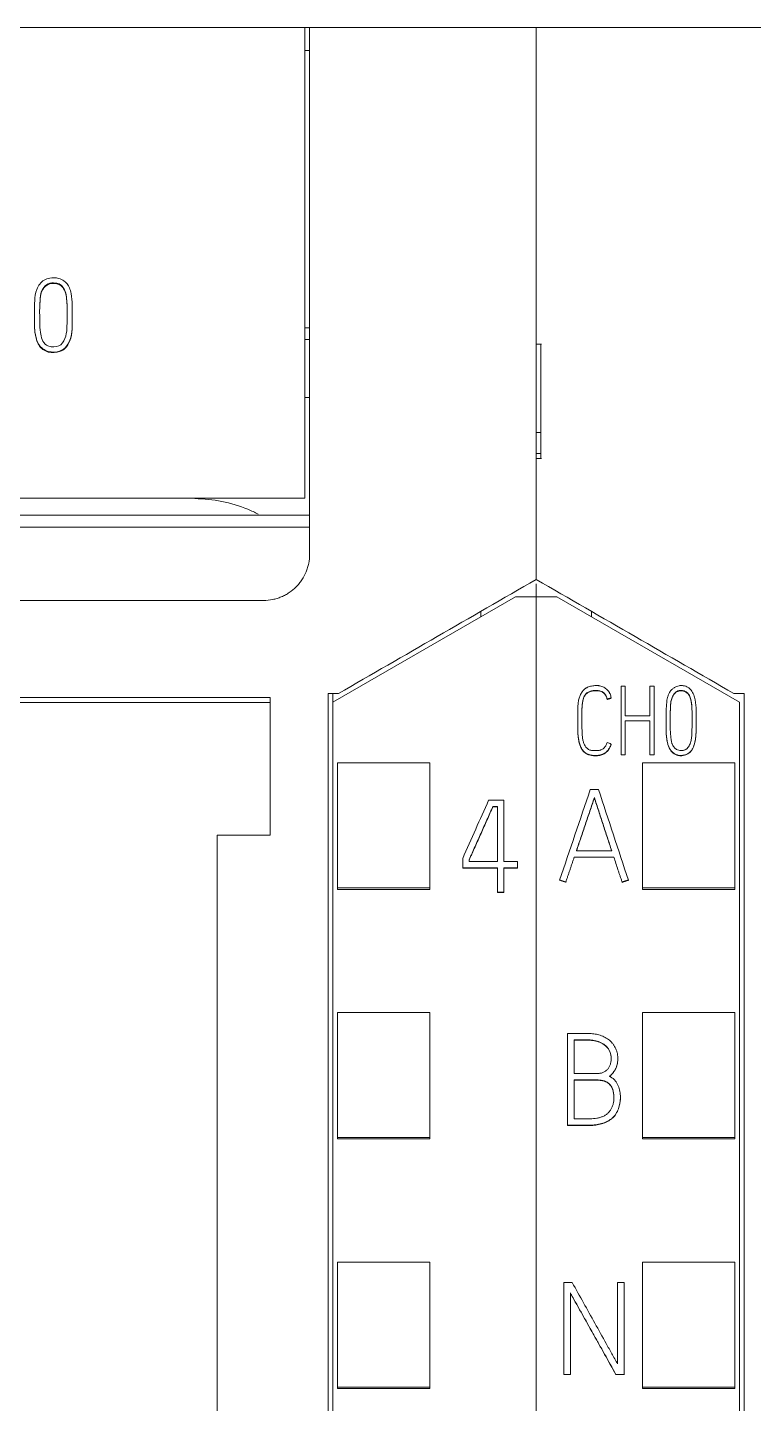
# Model space of a CAD drawing. Header units: millimetres. Extents: x 4134 to 7422, y 1400 to 3585.
# Drawn here: x 5996.85 to 6012.55, y 3343.01 to 3372.78 of the extents above; entities that cross this region are included whole.
import ezdxf

# ---------------------------------------------------------------- set-up
doc = ezdxf.new("R2010")
doc.units = ezdxf.units.MM
doc.layers.add('000-PI-Oprema', color=30, linetype='Continuous', lineweight=5)

# ---------------------------------------------------------------- blocks, each defined once
blk = doc.blocks.new('S7-1500 AI HS - 6ES7531-7NF10-0AB0')
at = {"layer": '000-PI-Oprema', "color": 0, "linetype": 'ByBlock', "lineweight": 0}
for p, q in [((29.8, 147), (5, 147)), ((29.8, 147), (29.9, 147)), ((29.8, 136.817), (29.8, 147)), ((34.8, 147), (29.9, 147)), ((29.9, 146.5), (29.8, 146.5)), ((23.948, 140.84), (23.948, 140.827)), ((24.767, 140.796), (24.767, 140.809)), ((29.8, 140.5), (29.9, 140.5)), ((29.8, 140.25), (29.9, 140.25)), ((34.912, 140.15), (34.8, 140.15)), ((34.912, 140.144), (34.8, 140.144)), ((29.8, 138.995), (29.9, 138.995)), ((34.9, 138.234), (34.8, 138.234)), ((34.9, 138.234), (34.9, 137.784)), ((34.9, 137.784), (34.8, 137.784)), ((34.8, 137.675), (34.912, 137.675)), ((34.8, 137.672), (34.912, 137.672)), ((29.8, 136.817), (5, 136.817)), ((29.9, 136.449), (4.9, 136.449)), ((29.9, 136.185), (4.9, 136.185)), ((34.8, 134.961), (34.8, 134.681)), ((5.9, 134.6), (28.9, 134.6)), ((28.904, 134.6), (28.904, 134.6)), ((30.4, 132.4), (34.35, 134.681)), ((34.8, 134.681), (34.35, 134.681)), ((34.8, 134.681), (34.8, 21.262)), ((33.6, 134.248), (33.6, 134.365)), ((30.3, 132.586), (30.522, 132.586)), ((30.522, 132.586), (30.3, 132.586)), ((30.4, 132.586), (30.4, 132.4)), ((29.05, 132.5), (20.9, 132.5)), ((29.05, 132.394), (20.9, 132.394)), ((29.05, 129.52), (29.05, 132.5)), ((30.4, 23.585), (30.4, 132.4)), ((30.5, 128.383), (30.5, 131.086)), ((30.5, 131.086), (32.5, 131.086)), ((32.5, 128.383), (32.5, 131.086)), ((33.771, 130.279), (34.101, 130.279)), ((33.863, 130.141), (33.863, 130.135)), ((33.96, 130.141), (33.863, 130.141)), ((33.863, 130.135), (33.96, 130.135)), ((33.96, 128.955), (33.96, 130.141)), ((34.101, 130.279), (34.101, 128.955)), ((29.05, 129.52), (27.9, 129.52)), ((33.211, 128.817), (33.211, 129.021)), ((33.349, 128.99), (33.349, 128.955)), ((33.349, 128.955), (33.96, 128.955)), ((34.101, 128.955), (34.395, 128.955)), ((34.395, 128.955), (34.395, 128.817)), ((33.211, 128.817), (33.211, 128.81)), ((33.96, 128.817), (33.211, 128.817)), ((33.211, 128.81), (33.96, 128.81)), ((33.96, 128.29), (33.96, 128.817)), ((34.101, 128.817), (34.101, 128.29)), ((34.395, 128.817), (34.101, 128.817)), ((34.101, 128.81), (34.395, 128.81)), ((34.395, 128.817), (34.395, 128.81)), ((30.5, 128.349), (30.5, 128.383)), ((30.5, 128.383), (32.5, 128.383)), ((30.5, 128.349), (32.5, 128.349)), ((32.5, 128.349), (32.5, 128.383)), ((33.96, 128.29), (33.96, 128.283)), ((34.101, 128.29), (33.96, 128.29)), ((33.96, 128.283), (34.101, 128.283)), ((34.101, 128.29), (34.101, 128.283)), ((30.5, 122.981), (30.5, 125.684)), ((30.5, 125.684), (32.5, 125.684)), ((32.5, 122.981), (32.5, 125.684)), ((30.5, 122.949), (30.5, 122.981)), ((30.5, 122.981), (32.5, 122.981)), ((32.5, 122.949), (32.5, 122.981)), ((30.5, 122.949), (32.5, 122.949)), ((30.5, 117.58), (30.5, 120.283)), ((30.5, 120.283), (32.5, 120.283)), ((32.5, 117.58), (32.5, 120.283)), ((30.5, 117.549), (30.5, 117.58)), ((30.5, 117.58), (32.5, 117.58)), ((30.5, 117.549), (32.5, 117.549)), ((32.5, 117.549), (32.5, 117.58))]:
    blk.add_line(p, q, dxfattribs=at)
at = {"layer": '000-PI-Oprema', "color": 7, "linetype": 'Continuous', "lineweight": 13}
blk.add_ellipse((11.087, 20.05), major_axis=(432.572, 977.483), ratio=0.022444, start_param=1.467725, end_param=1.469021, dxfattribs=at)
at = {"layer": '000-PI-Oprema', "color": 0, "linetype": 'ByBlock', "lineweight": 0}
for points, knots in [([(29.9, 136.185), (29.9, 138.706), (29.9, 142.312), (29.9, 145.915), (29.9, 147)], [0, 0, 0, 0, 0.698854, 1, 1, 1, 1]), ([(34.8, 147), (34.8, 145.915), (34.8, 142.31), (34.8, 138.328), (34.8, 135.43), (34.8, 135.056)], [0, 0, 0, 0, 0.272684, 0.906013, 1, 1, 1, 1]), ([(24.278, 141.578), (24.235, 141.57), (24.111, 141.53), (23.977, 141.338), (23.945, 141.04), (23.949, 140.744), (23.948, 140.488), (23.978, 140.278), (24.038, 140.113), (24.22, 139.979), (24.423, 139.961), (24.626, 140.055), (24.736, 140.249), (24.767, 140.482), (24.767, 140.737), (24.768, 140.991), (24.756, 141.204), (24.704, 141.389), (24.612, 141.515), (24.452, 141.588), (24.342, 141.59), (24.278, 141.578)], [0, 0, 0, 0, 0.03125, 0.09375, 0.15625, 0.25, 0.3125, 0.34375, 0.40625, 0.4375, 0.5, 0.546875, 0.59375, 0.65625, 0.71875, 0.78125, 0.84375, 0.875, 0.921875, 0.953125, 1, 1, 1, 1]), ([(24.504, 141.437), (24.474, 141.456), (24.386, 141.478), (24.24, 141.471), (24.097, 141.336), (24.072, 141.138), (24.059, 140.931), (24.062, 140.754), (24.062, 140.579), (24.071, 140.42), (24.104, 140.247), (24.188, 140.123), (24.348, 140.077), (24.54, 140.105), (24.641, 140.325), (24.656, 140.562), (24.656, 140.811), (24.655, 141.038), (24.639, 141.214), (24.596, 141.35), (24.534, 141.419), (24.504, 141.437)], [0, 0, 0, 0, 0.03125, 0.078125, 0.125, 0.1875, 0.25, 0.3125, 0.34375, 0.40625, 0.453125, 0.5, 0.53125, 0.59375, 0.65625, 0.71875, 0.8125, 0.875, 0.921875, 0.96875, 1, 1, 1, 1]), ([(24.504, 141.424), (24.474, 141.443), (24.386, 141.466), (24.24, 141.458), (24.097, 141.324), (24.072, 141.125), (24.062, 140.961), (24.061, 140.864), (24.061, 140.838)], [0, 0, 0, 0, 0.114194, 0.285486, 0.456777, 0.685166, 0.913555, 1, 1, 1, 1]), ([(24.656, 140.75), (24.656, 140.778), (24.656, 140.876), (24.655, 141.026), (24.639, 141.201), (24.596, 141.337), (24.534, 141.406), (24.504, 141.424)], [0, 0, 0, 0, 0.115044, 0.410029, 0.631268, 0.852507, 1, 1, 1, 1]), ([(23.948, 140.827), (23.948, 140.781), (23.949, 140.65), (23.948, 140.476), (23.978, 140.266), (24.038, 140.101), (24.22, 139.966), (24.423, 139.948), (24.626, 140.043), (24.736, 140.236), (24.767, 140.47), (24.767, 140.663), (24.767, 140.772), (24.767, 140.796)], [0, 0, 0, 0, 0.065476, 0.18556, 0.245602, 0.365686, 0.425728, 0.545812, 0.635875, 0.725938, 0.846022, 0.966106, 1, 1, 1, 1]), ([(34.9, 140.15), (34.9, 140.15), (34.9, 140.138), (34.9, 140.088), (34.9, 139.995), (34.9, 139.854), (34.9, 139.644), (34.9, 139.416), (34.9, 139.192), (34.9, 138.997), (34.9, 138.865), (34.9, 138.771), (34.9, 138.682), (34.9, 138.596), (34.9, 138.51), (34.9, 138.43), (34.9, 138.333), (34.9, 138.242), (34.9, 138.182), (34.9, 138.147), (34.9, 138.126), (34.9, 138.115), (34.9, 138.111), (34.9, 138.122), (34.9, 138.162), (34.9, 138.206), (34.9, 138.231)], [0, 0, 0, 0, 0.054923, 0.109157, 0.158857, 0.213508, 0.264907, 0.320314, 0.369873, 0.418461, 0.471704, 0.5026, 0.551052, 0.617218, 0.660884, 0.691286, 0.712023, 0.730248, 0.751802, 0.781189, 0.80362, 0.828627, 0.856379, 0.904145, 0.9524, 1, 1, 1, 1]), ([(34.9, 137.784), (34.9, 137.761), (34.9, 137.72), (34.9, 137.681), (34.9, 137.672), (34.9, 137.672), (34.9, 137.672)], [0, 0, 0, 0, 0.351048, 0.67786, 0.983317, 1, 1, 1, 1]), ([(28.788, 136.471), (28.715, 136.508), (28.284, 136.707), (27.811, 136.804), (27.417, 136.804), (27.417, 136.804), (27.417, 136.804)], [0, 0, 0, 0, 0.171752, 1, 1, 1, 1, 1, 1]), ([(29.9, 135.6), (29.9, 135.793), (29.9, 135.988), (29.9, 136.183), (29.9, 136.185)], [0, 0, 0, 0, 0.989298, 1, 1, 1, 1]), ([(29.9, 135.6), (29.9, 135.534), (29.893, 135.47), (29.874, 135.375), (29.866, 135.343), (29.848, 135.281), (29.837, 135.25), (29.799, 135.159), (29.769, 135.102), (29.716, 135.02), (29.696, 134.994), (29.655, 134.943), (29.633, 134.918), (29.564, 134.849), (29.514, 134.808), (29.433, 134.753), (29.404, 134.736), (29.347, 134.705), (29.288, 134.677), (29.227, 134.655), (29.18, 134.64), (29.164, 134.636), (29.132, 134.628), (29.116, 134.624), (29.035, 134.607), (28.97, 134.6), (28.904, 134.6)], [0, 0, 0, 0, 0.125, 0.125, 0.1875, 0.1875, 0.25, 0.25, 0.375, 0.375, 0.4375, 0.4375, 0.5, 0.5, 0.625, 0.625, 0.6875, 0.6875, 0.75, 0.8125, 0.8125, 0.84375, 0.84375, 0.875, 0.875, 1, 1, 1, 1]), ([(30.3, 23.299), (30.3, 26.64), (30.3, 34.605), (30.3, 47.245), (30.3, 62.731), (30.3, 77.025), (30.3, 91.235), (30.3, 105.802), (30.3, 119.972), (30.3, 129.542), (30.3, 132.586)], [0, 0, 0, 0, 0.091483, 0.21812, 0.346206, 0.515858, 0.610111, 0.736264, 0.916066, 1, 1, 1, 1]), ([(33.863, 130.141), (33.852, 130.117), (33.842, 130.093), (33.82, 130.045), (33.81, 130.021), (33.778, 129.949), (33.757, 129.901), (33.714, 129.805), (33.693, 129.757), (33.65, 129.661), (33.629, 129.613), (33.586, 129.517), (33.564, 129.469), (33.522, 129.374), (33.5, 129.326), (33.457, 129.23), (33.436, 129.182), (33.404, 129.11), (33.393, 129.086), (33.377, 129.05), (33.371, 129.038), (33.36, 129.014), (33.355, 129.002), (33.349, 128.99)], [0, 0, 0, 0, 0.0625, 0.0625, 0.125, 0.125, 0.25, 0.25, 0.375, 0.375, 0.5, 0.5, 0.625, 0.625, 0.75, 0.75, 0.875, 0.875, 0.9375, 0.9375, 0.96875, 0.96875, 1, 1, 1, 1]), ([(33.349, 128.984), (33.355, 128.996), (33.36, 129.008), (33.371, 129.032), (33.377, 129.044), (33.393, 129.08), (33.404, 129.104), (33.436, 129.176), (33.457, 129.224), (33.5, 129.319), (33.522, 129.367), (33.564, 129.463), (33.586, 129.511), (33.629, 129.607), (33.65, 129.655), (33.693, 129.751), (33.714, 129.799), (33.757, 129.895), (33.778, 129.943), (33.81, 130.015), (33.82, 130.039), (33.842, 130.087), (33.852, 130.111), (33.863, 130.135)], [0, 0, 0, 0, 0.03125, 0.03125, 0.0625, 0.0625, 0.125, 0.125, 0.25, 0.25, 0.375, 0.375, 0.5, 0.5, 0.625, 0.625, 0.75, 0.75, 0.875, 0.875, 0.9375, 0.9375, 1, 1, 1, 1]), ([(27.9, 129.52), (27.9, 127.497), (27.9, 118.948), (27.9, 105.802), (27.9, 91.235), (27.9, 77.025), (27.9, 62.731), (27.9, 47.245), (27.9, 34.486), (27.9, 25.605), (27.9, 21.348), (27.9, 20.55)], [0, 0, 0, 0, 0.055935, 0.236292, 0.362833, 0.457376, 0.627551, 0.756032, 0.883059, 0.978086, 1, 1, 1, 1])]:
    blk.add_open_spline(points, degree=3, knots=knots, dxfattribs=at)
for points in [[(34.8, 135.056), (33.374, 134.232), (31.948, 133.409), (30.522, 132.586)], [(28.9, 134.6), (28.901, 134.6), (28.902, 134.6), (28.904, 134.6)]]:
    blk.add_open_spline(points, degree=3, dxfattribs=at)
blk = doc.blocks.new('SIMATIC S7-1500 TM COUNT - 6ES7550-1AA01-0AB0')
at = {"color": 0, "linetype": 'ByBlock', "lineweight": 0}
for p, q in [((4.9, 0), (0, 0)), ((0, -12.065), (0, -12.319)), ((0, -12.319), (0, -125.738)), ((0.45, -12.319), (0, -12.319)), ((0.45, -12.319), (4.4, -14.6)), ((1.2, -12.752), (1.2, -12.635)), ((1.836, -15.74), (1.836, -14.252)), ((1.836, -14.252), (1.925, -14.252)), ((1.925, -14.252), (1.925, -14.898)), ((2.459, -14.898), (2.459, -14.252)), ((2.459, -14.252), (2.549, -14.252)), ((2.549, -14.252), (2.549, -15.74)), ((1.534, -14.534), (1.534, -14.54)), ((1.62, -14.509), (1.62, -14.515)), ((4.5, -14.414), (4.278, -14.414)), ((4.5, -14.414), (4.278, -14.414)), ((0.9, -14.831), (0.9, -14.837)), ((4.4, -14.6), (4.4, -123.415)), ((1.925, -14.898), (2.459, -14.898)), ((1.925, -15.003), (1.925, -15.74)), ((2.459, -15.003), (1.925, -15.003)), ((2.459, -15.74), (2.459, -15.003)), ((2.808, -14.968), (2.808, -14.975)), ((3.461, -15.077), (3.461, -15.071)), ((1.619, -15.506), (1.619, -15.513)), ((1.925, -15.74), (1.836, -15.74)), ((2.549, -15.74), (2.459, -15.74)), ((2.3, -18.617), (2.3, -15.914)), ((4.3, -15.914), (2.3, -15.914)), ((4.3, -18.617), (4.3, -15.914)), ((1.17, -16.487), (1.348, -16.487)), ((1.259, -16.664), (1.259, -16.67)), ((0.871, -17.815), (1.633, -17.815)), ((1.681, -17.955), (0.823, -17.955)), ((0.823, -17.955), (0.823, -17.961)), ((1.681, -17.955), (1.681, -17.961)), ((0.507, -18.449), (0.507, -18.455)), ((1.994, -18.449), (1.994, -18.455)), ((0.64, -18.493), (0.64, -18.5)), ((1.858, -18.493), (1.858, -18.5)), ((2.3, -18.652), (2.3, -18.617)), ((4.3, -18.617), (2.3, -18.617)), ((4.3, -18.652), (2.3, -18.652)), ((4.3, -18.652), (4.3, -18.617)), ((2.3, -24.019), (2.3, -21.316)), ((4.3, -21.316), (2.3, -21.316)), ((4.3, -24.019), (4.3, -21.316)), ((0.681, -23.755), (0.681, -21.768)), ((0.822, -22.637), (0.822, -21.909)), ((1.765, -22.313), (1.765, -22.307)), ((0.822, -23.617), (0.822, -22.775)), ((1.823, -23.156), (1.823, -23.15)), ((0.681, -23.755), (0.681, -23.761)), ((2.3, -24.051), (2.3, -24.019)), ((4.3, -24.019), (2.3, -24.019)), ((4.3, -24.051), (2.3, -24.051)), ((4.3, -24.051), (4.3, -24.019)), ((2.3, -29.42), (2.3, -26.717)), ((4.3, -26.717), (2.3, -26.717)), ((4.3, -29.42), (4.3, -26.717)), ((0.6, -29.149), (0.6, -27.158)), ((0.6, -27.158), (0.78, -27.158)), ((0.739, -27.382), (0.739, -29.149)), ((1.76, -28.92), (1.76, -27.158)), ((1.76, -27.158), (1.901, -27.158)), ((1.901, -27.158), (1.901, -29.149)), ((0.739, -29.149), (0.6, -29.149)), ((1.901, -29.149), (1.726, -29.149)), ((1.901, -29.149), (1.901, -29.156)), ((4.3, -29.42), (2.3, -29.42)), ((2.3, -29.451), (2.3, -29.42)), ((4.3, -29.451), (2.3, -29.451)), ((4.3, -29.451), (4.3, -29.42))]:
    blk.add_line(p, q, dxfattribs=at)
blk.add_polyline3d([(0.507, -18.449, 0), (0.51, -18.45, 0), (0.513, -18.451, 0), (0.515, -18.452, 0), (0.518, -18.453, 0), (0.521, -18.454, 0), (0.523, -18.455, 0), (0.526, -18.455, 0), (0.529, -18.456, 0), (0.531, -18.457, 0), (0.534, -18.458, 0), (0.536, -18.459, 0), (0.539, -18.46, 0), (0.542, -18.461, 0), (0.544, -18.462, 0), (0.547, -18.463, 0), (0.55, -18.463, 0), (0.552, -18.464, 0), (0.555, -18.465, 0), (0.558, -18.466, 0), (0.56, -18.467, 0), (0.563, -18.468, 0), (0.566, -18.469, 0), (0.568, -18.47, 0), (0.571, -18.47, 0), (0.574, -18.471, 0), (0.576, -18.472, 0), (0.579, -18.473, 0), (0.582, -18.474, 0), (0.584, -18.475, 0), (0.587, -18.476, 0), (0.59, -18.477, 0), (0.592, -18.478, 0), (0.595, -18.478, 0), (0.598, -18.479, 0), (0.6, -18.48, 0), (0.603, -18.481, 0), (0.606, -18.482, 0), (0.608, -18.483, 0), (0.611, -18.484, 0), (0.614, -18.485, 0), (0.616, -18.485, 0), (0.619, -18.486, 0), (0.622, -18.487, 0), (0.624, -18.488, 0), (0.627, -18.489, 0), (0.63, -18.49, 0), (0.632, -18.491, 0), (0.635, -18.492, 0), (0.638, -18.493, 0), (0.64, -18.493, 0)], dxfattribs=at)
for centre, major_axis, ratio, start_param, end_param in [((1.576, -15.489), (-6.413, 2.715), 0.000061, 4.705846, 4.718806), ((-15.156, -120.839), (319.06, 950.013), 0.017804, 1.466713, 1.468791), ((16.993, -119.062), (-308.382, 941.781), 0.017299, 4.81376, 4.815855), ((1.933, -18.477), (13.937, 4.527), 0.000084, 1.566357, 1.57611)]:
    blk.add_ellipse(centre, major_axis=major_axis, ratio=ratio, start_param=start_param, end_param=end_param, dxfattribs=at)
for points, knots in [([(0, 0), (0, -1.085), (0, -4.69), (0, -8.672), (0, -11.57), (0, -11.944)], [0, 0, 0, 0, 0.272684, 0.906013, 1, 1, 1, 1]), ([(1.62, -14.509), (1.616, -14.479), (1.609, -14.45), (1.595, -14.416), (1.591, -14.409), (1.585, -14.395), (1.573, -14.376), (1.56, -14.358), (1.546, -14.341), (1.54, -14.336), (1.53, -14.325), (1.524, -14.32), (1.507, -14.305), (1.495, -14.296), (1.47, -14.28), (1.457, -14.273), (1.429, -14.261), (1.401, -14.251), (1.371, -14.245), (1.349, -14.243), (1.341, -14.242), (1.326, -14.241), (1.304, -14.24), (1.281, -14.241), (1.251, -14.243), (1.237, -14.245), (1.207, -14.249), (1.192, -14.252), (1.163, -14.259), (1.148, -14.264), (1.12, -14.274), (1.107, -14.28), (1.087, -14.291), (1.08, -14.294), (1.068, -14.302), (1.061, -14.307), (1.044, -14.32), (1.033, -14.33), (1.017, -14.347), (1.012, -14.352), (1.003, -14.364), (0.998, -14.37), (0.976, -14.4), (0.962, -14.426), (0.944, -14.467), (0.939, -14.481), (0.93, -14.509), (0.926, -14.524), (0.916, -14.567), (0.911, -14.596), (0.905, -14.655), (0.903, -14.685), (0.901, -14.744), (0.9, -14.774), (0.9, -14.863), (0.901, -14.922), (0.901, -15.041), (0.9, -15.1), (0.9, -15.189), (0.901, -15.219), (0.903, -15.278), (0.908, -15.366), (0.923, -15.454), (0.947, -15.525), (0.952, -15.54), (0.964, -15.567), (0.97, -15.581), (0.985, -15.608), (0.993, -15.621), (1.01, -15.645), (1.02, -15.657), (1.036, -15.673), (1.041, -15.678), (1.053, -15.688), (1.059, -15.693), (1.078, -15.706), (1.091, -15.713), (1.112, -15.722), (1.119, -15.725), (1.133, -15.731), (1.14, -15.733), (1.162, -15.739), (1.177, -15.743), (1.207, -15.748), (1.222, -15.75), (1.252, -15.753), (1.267, -15.754), (1.313, -15.754), (1.343, -15.752), (1.387, -15.742), (1.401, -15.739), (1.43, -15.729), (1.444, -15.723), (1.472, -15.71), (1.485, -15.702), (1.503, -15.688), (1.509, -15.684), (1.52, -15.674), (1.526, -15.669), (1.542, -15.652), (1.552, -15.641), (1.566, -15.623), (1.57, -15.617), (1.578, -15.604), (1.582, -15.597), (1.601, -15.564), (1.611, -15.536), (1.619, -15.506)], [0, 0, 0, 0, 0.03125, 0.03125, 0.039063, 0.039063, 0.046875, 0.0625, 0.0625, 0.070313, 0.070313, 0.078125, 0.078125, 0.09375, 0.09375, 0.109375, 0.109375, 0.125, 0.140625, 0.140625, 0.148437, 0.148437, 0.15625, 0.171875, 0.171875, 0.1875, 0.1875, 0.203125, 0.203125, 0.21875, 0.21875, 0.234375, 0.234375, 0.242187, 0.242187, 0.25, 0.25, 0.265625, 0.265625, 0.273437, 0.273437, 0.28125, 0.28125, 0.3125, 0.3125, 0.328125, 0.328125, 0.34375, 0.34375, 0.375, 0.375, 0.40625, 0.40625, 0.4375, 0.4375, 0.5, 0.5, 0.5625, 0.5625, 0.59375, 0.59375, 0.625, 0.6875, 0.6875, 0.703125, 0.703125, 0.71875, 0.71875, 0.734375, 0.734375, 0.75, 0.75, 0.757813, 0.757813, 0.765625, 0.765625, 0.78125, 0.78125, 0.789063, 0.789063, 0.796875, 0.796875, 0.8125, 0.8125, 0.828125, 0.828125, 0.84375, 0.84375, 0.875, 0.875, 0.890625, 0.890625, 0.90625, 0.90625, 0.921875, 0.921875, 0.929688, 0.929688, 0.9375, 0.9375, 0.953125, 0.953125, 0.960938, 0.960938, 0.96875, 0.96875, 1, 1, 1, 1]), ([(3.352, -14.342), (3.364, -14.357), (3.374, -14.372), (3.393, -14.406), (3.401, -14.423), (3.415, -14.458), (3.421, -14.477), (3.431, -14.513), (3.435, -14.532), (3.453, -14.625), (3.457, -14.7), (3.461, -14.852), (3.461, -14.928), (3.461, -15.08), (3.462, -15.155), (3.458, -15.269), (3.456, -15.307), (3.448, -15.382), (3.442, -15.42), (3.432, -15.467), (3.43, -15.476), (3.425, -15.495), (3.423, -15.504), (3.414, -15.532), (3.408, -15.55), (3.397, -15.577), (3.393, -15.586), (3.384, -15.603), (3.379, -15.611), (3.364, -15.636), (3.353, -15.652), (3.333, -15.673), (3.326, -15.68), (3.311, -15.693), (3.303, -15.698), (3.279, -15.715), (3.262, -15.724), (3.235, -15.735), (3.225, -15.738), (3.207, -15.744), (3.188, -15.748), (3.169, -15.751), (3.149, -15.752), (3.139, -15.753), (3.11, -15.753), (3.091, -15.75), (3.062, -15.744), (3.053, -15.742), (3.034, -15.736), (3.025, -15.732), (2.999, -15.72), (2.982, -15.71), (2.959, -15.692), (2.952, -15.686), (2.938, -15.672), (2.931, -15.665), (2.912, -15.643), (2.901, -15.627), (2.881, -15.594), (2.873, -15.576), (2.862, -15.55), (2.858, -15.541), (2.852, -15.522), (2.849, -15.513), (2.841, -15.485), (2.837, -15.466), (2.819, -15.372), (2.813, -15.296), (2.81, -15.181), (2.809, -15.143), (2.809, -15.066), (2.808, -15.028), (2.808, -14.951), (2.808, -14.912), (2.81, -14.836), (2.811, -14.797), (2.815, -14.721), (2.817, -14.682), (2.823, -14.606), (2.827, -14.568), (2.837, -14.511), (2.841, -14.492), (2.85, -14.465), (2.853, -14.455), (2.86, -14.437), (2.872, -14.41), (2.886, -14.385), (2.904, -14.362), (2.91, -14.354), (2.922, -14.339), (2.929, -14.332), (2.95, -14.312), (2.965, -14.299), (2.99, -14.283), (2.998, -14.278), (3.015, -14.269), (3.024, -14.265), (3.051, -14.254), (3.07, -14.248), (3.099, -14.243), (3.109, -14.242), (3.128, -14.241), (3.148, -14.24), (3.167, -14.242), (3.187, -14.244), (3.196, -14.246), (3.225, -14.253), (3.243, -14.26), (3.27, -14.273), (3.278, -14.278), (3.295, -14.288), (3.311, -14.3), (3.325, -14.313), (3.335, -14.323), (3.34, -14.329), (3.345, -14.334), (3.348, -14.338), (3.35, -14.34), (3.352, -14.342)], [0, 0, 0, 0, 0.015625, 0.015625, 0.03125, 0.03125, 0.046875, 0.046875, 0.0625, 0.0625, 0.125, 0.125, 0.1875, 0.1875, 0.25, 0.25, 0.28125, 0.28125, 0.3125, 0.3125, 0.320312, 0.320312, 0.328125, 0.328125, 0.34375, 0.34375, 0.351562, 0.351562, 0.359375, 0.359375, 0.375, 0.375, 0.382812, 0.382812, 0.390625, 0.390625, 0.40625, 0.40625, 0.414062, 0.414062, 0.421875, 0.429687, 0.429687, 0.4375, 0.4375, 0.453125, 0.453125, 0.460937, 0.460937, 0.46875, 0.46875, 0.484375, 0.484375, 0.492187, 0.492187, 0.5, 0.5, 0.515625, 0.515625, 0.53125, 0.53125, 0.539062, 0.539062, 0.546875, 0.546875, 0.5625, 0.5625, 0.625, 0.625, 0.65625, 0.65625, 0.6875, 0.6875, 0.71875, 0.71875, 0.75, 0.75, 0.78125, 0.78125, 0.8125, 0.8125, 0.828125, 0.828125, 0.835937, 0.835937, 0.84375, 0.859375, 0.859375, 0.867187, 0.867187, 0.875, 0.875, 0.890625, 0.890625, 0.898437, 0.898437, 0.90625, 0.90625, 0.921875, 0.921875, 0.929687, 0.929687, 0.9375, 0.945312, 0.945312, 0.953125, 0.953125, 0.96875, 0.96875, 0.976562, 0.976562, 0.984375, 0.992187, 0.992187, 0.996094, 0.998047, 0.998047, 1, 1, 1, 1]), ([(1.535, -15.471), (1.53, -15.495), (1.521, -15.518), (1.505, -15.544), (1.502, -15.549), (1.495, -15.559), (1.491, -15.564), (1.48, -15.578), (1.471, -15.587), (1.453, -15.603), (1.443, -15.61), (1.422, -15.623), (1.412, -15.629), (1.395, -15.636), (1.389, -15.638), (1.377, -15.641), (1.359, -15.645), (1.341, -15.647), (1.316, -15.649), (1.304, -15.649), (1.279, -15.649), (1.267, -15.649), (1.243, -15.648), (1.23, -15.647), (1.206, -15.646), (1.194, -15.644), (1.17, -15.639), (1.158, -15.635), (1.136, -15.624), (1.126, -15.618), (1.106, -15.603), (1.097, -15.594), (1.081, -15.576), (1.073, -15.567), (1.06, -15.547), (1.053, -15.536), (1.042, -15.515), (1.037, -15.504), (1.023, -15.47), (1.017, -15.447), (1.009, -15.411), (1.007, -15.399), (1.003, -15.375), (1.002, -15.363), (0.997, -15.327), (0.996, -15.303), (0.991, -15.231), (0.991, -15.183), (0.99, -15.086), (0.991, -15.038), (0.991, -14.966), (0.991, -14.942), (0.991, -14.894), (0.99, -14.87), (0.99, -14.821), (0.99, -14.797), (0.991, -14.749), (0.991, -14.725), (0.994, -14.677), (0.996, -14.653), (1, -14.617), (1.002, -14.605), (1.006, -14.582), (1.009, -14.57), (1.017, -14.534), (1.024, -14.511), (1.039, -14.478), (1.044, -14.467), (1.056, -14.446), (1.063, -14.436), (1.075, -14.422), (1.079, -14.417), (1.088, -14.409), (1.092, -14.405), (1.107, -14.394), (1.117, -14.387), (1.139, -14.376), (1.15, -14.371), (1.173, -14.363), (1.184, -14.36), (1.208, -14.355), (1.22, -14.352), (1.244, -14.349), (1.256, -14.348), (1.293, -14.346), (1.317, -14.347), (1.353, -14.351), (1.365, -14.353), (1.389, -14.358), (1.4, -14.361), (1.417, -14.368), (1.423, -14.37), (1.434, -14.376), (1.439, -14.379), (1.449, -14.385), (1.454, -14.389), (1.463, -14.397), (1.468, -14.401), (1.481, -14.414), (1.488, -14.423), (1.502, -14.443), (1.508, -14.454), (1.523, -14.487), (1.53, -14.51), (1.534, -14.534)], [0, 0, 0, 0, 0.03125, 0.03125, 0.039063, 0.039063, 0.046875, 0.046875, 0.0625, 0.0625, 0.078125, 0.078125, 0.09375, 0.09375, 0.101562, 0.101562, 0.109375, 0.125, 0.125, 0.140625, 0.140625, 0.15625, 0.15625, 0.171875, 0.171875, 0.1875, 0.1875, 0.203125, 0.203125, 0.21875, 0.21875, 0.234375, 0.234375, 0.25, 0.25, 0.265625, 0.265625, 0.28125, 0.28125, 0.3125, 0.3125, 0.328125, 0.328125, 0.34375, 0.34375, 0.375, 0.375, 0.4375, 0.4375, 0.5, 0.5, 0.53125, 0.53125, 0.5625, 0.5625, 0.59375, 0.59375, 0.625, 0.625, 0.65625, 0.65625, 0.671875, 0.671875, 0.6875, 0.6875, 0.71875, 0.71875, 0.734375, 0.734375, 0.75, 0.75, 0.757813, 0.757813, 0.765625, 0.765625, 0.78125, 0.78125, 0.796875, 0.796875, 0.8125, 0.8125, 0.828125, 0.828125, 0.84375, 0.84375, 0.875, 0.875, 0.890625, 0.890625, 0.90625, 0.90625, 0.914062, 0.914062, 0.921875, 0.921875, 0.929687, 0.929687, 0.9375, 0.9375, 0.953125, 0.953125, 0.96875, 0.96875, 1, 1, 1, 1]), ([(1.534, -14.54), (1.53, -14.516), (1.523, -14.492), (1.51, -14.465), (1.507, -14.459), (1.501, -14.449), (1.498, -14.444), (1.487, -14.429), (1.48, -14.419), (1.463, -14.402), (1.453, -14.394), (1.433, -14.381), (1.422, -14.375), (1.399, -14.367), (1.387, -14.363), (1.363, -14.358), (1.351, -14.357), (1.326, -14.354), (1.314, -14.354), (1.289, -14.353), (1.277, -14.353), (1.241, -14.355), (1.217, -14.359), (1.181, -14.367), (1.169, -14.37), (1.146, -14.379), (1.135, -14.384), (1.113, -14.395), (1.103, -14.402), (1.084, -14.418), (1.076, -14.427), (1.061, -14.446), (1.054, -14.456), (1.042, -14.477), (1.037, -14.488), (1.023, -14.522), (1.016, -14.545), (1.005, -14.592), (0.997, -14.64), (0.993, -14.688), (0.991, -14.736), (0.991, -14.76), (0.99, -14.808), (0.99, -14.832), (0.991, -14.881), (0.991, -14.905), (0.991, -14.953), (0.991, -14.977), (0.991, -15.036), (0.99, -15.07), (0.99, -15.105)], [0, 0, 0, 0, 0.057377, 0.057377, 0.071722, 0.071722, 0.086066, 0.086066, 0.114755, 0.114755, 0.143443, 0.143443, 0.172132, 0.172132, 0.20082, 0.20082, 0.229509, 0.229509, 0.258198, 0.258198, 0.286886, 0.286886, 0.344264, 0.344264, 0.372952, 0.372952, 0.401641, 0.401641, 0.43033, 0.43033, 0.459018, 0.459018, 0.487707, 0.487707, 0.516396, 0.516396, 0.573773, 0.573773, 0.63115, 0.688527, 0.688527, 0.745905, 0.745905, 0.803282, 0.803282, 0.860659, 0.860659, 0.918037, 0.918037, 1, 1, 1, 1]), ([(3.339, -14.523), (3.356, -14.586), (3.364, -14.649), (3.37, -14.744), (3.37, -14.776), (3.372, -14.84), (3.372, -14.872), (3.373, -14.968), (3.373, -15.032), (3.371, -15.16), (3.369, -15.223), (3.365, -15.319), (3.363, -15.351), (3.357, -15.399), (3.354, -15.414), (3.347, -15.446), (3.343, -15.461), (3.333, -15.492), (3.327, -15.507), (3.312, -15.535), (3.304, -15.55), (3.286, -15.576), (3.276, -15.588), (3.258, -15.605), (3.252, -15.61), (3.239, -15.62), (3.232, -15.624), (3.218, -15.632), (3.21, -15.635), (3.195, -15.641), (3.179, -15.645), (3.163, -15.648), (3.147, -15.649), (3.139, -15.649), (3.114, -15.648), (3.098, -15.646), (3.067, -15.637), (3.052, -15.63), (3.031, -15.618), (3.024, -15.614), (3.011, -15.604), (2.999, -15.594), (2.988, -15.582), (2.977, -15.57), (2.972, -15.563), (2.958, -15.543), (2.951, -15.529), (2.942, -15.507), (2.939, -15.499), (2.934, -15.484), (2.932, -15.476), (2.922, -15.437), (2.918, -15.406), (2.911, -15.343), (2.908, -15.311), (2.903, -15.247), (2.901, -15.216), (2.899, -15.152), (2.899, -15.12), (2.899, -15.056), (2.899, -15.025), (2.899, -14.961), (2.899, -14.929), (2.9, -14.834), (2.901, -14.77), (2.906, -14.675), (2.908, -14.643), (2.916, -14.58), (2.923, -14.549), (2.938, -14.503), (2.944, -14.488), (2.954, -14.467), (2.958, -14.459), (2.966, -14.445), (2.97, -14.439), (2.984, -14.419), (2.994, -14.406), (3.011, -14.39), (3.017, -14.384), (3.03, -14.375), (3.037, -14.37), (3.051, -14.363), (3.059, -14.359), (3.074, -14.354), (3.082, -14.352), (3.098, -14.348), (3.106, -14.347), (3.122, -14.346), (3.13, -14.345), (3.154, -14.346), (3.17, -14.348), (3.194, -14.355), (3.201, -14.358), (3.216, -14.364), (3.231, -14.371), (3.244, -14.379), (3.258, -14.389), (3.264, -14.394), (3.282, -14.41), (3.292, -14.422), (3.311, -14.449), (3.318, -14.463), (3.33, -14.493), (3.335, -14.508), (3.339, -14.523)], [0, 0, 0, 0, 0.0625, 0.0625, 0.09375, 0.09375, 0.125, 0.125, 0.1875, 0.1875, 0.25, 0.25, 0.28125, 0.28125, 0.296875, 0.296875, 0.3125, 0.3125, 0.328125, 0.328125, 0.34375, 0.34375, 0.359375, 0.359375, 0.367188, 0.367188, 0.375, 0.375, 0.382813, 0.382813, 0.390625, 0.398438, 0.398438, 0.40625, 0.40625, 0.421875, 0.421875, 0.4375, 0.4375, 0.445313, 0.445313, 0.453125, 0.460938, 0.460938, 0.46875, 0.46875, 0.484375, 0.484375, 0.492188, 0.492188, 0.5, 0.5, 0.53125, 0.53125, 0.5625, 0.5625, 0.59375, 0.59375, 0.625, 0.625, 0.65625, 0.65625, 0.6875, 0.6875, 0.75, 0.75, 0.78125, 0.78125, 0.8125, 0.8125, 0.828125, 0.828125, 0.835938, 0.835938, 0.84375, 0.84375, 0.859375, 0.859375, 0.867188, 0.867188, 0.875, 0.875, 0.882813, 0.882813, 0.890625, 0.890625, 0.898438, 0.898438, 0.90625, 0.90625, 0.921875, 0.921875, 0.929688, 0.929688, 0.9375, 0.945313, 0.945313, 0.953125, 0.953125, 0.96875, 0.96875, 0.984375, 0.984375, 1, 1, 1, 1]), ([(3.339, -14.53), (3.335, -14.514), (3.33, -14.499), (3.318, -14.469), (3.311, -14.455), (3.292, -14.428), (3.281, -14.416), (3.263, -14.399), (3.257, -14.394), (3.244, -14.385), (3.23, -14.376), (3.215, -14.369), (3.2, -14.363), (3.193, -14.361), (3.169, -14.354), (3.153, -14.352), (3.129, -14.352), (3.12, -14.352), (3.104, -14.353), (3.088, -14.356), (3.073, -14.36), (3.057, -14.366), (3.05, -14.37), (3.029, -14.381), (3.016, -14.391), (2.992, -14.414), (2.982, -14.427), (2.969, -14.447), (2.965, -14.454), (2.957, -14.468), (2.953, -14.475), (2.943, -14.497), (2.937, -14.512), (2.927, -14.542), (2.923, -14.558), (2.916, -14.589), (2.913, -14.605), (2.907, -14.653), (2.905, -14.685), (2.901, -14.781), (2.9, -14.845), (2.899, -14.941), (2.899, -14.973), (2.899, -15.028), (2.899, -15.05), (2.899, -15.073)], [0, 0, 0, 0, 0.042684, 0.042684, 0.085368, 0.085368, 0.128052, 0.128052, 0.149394, 0.149394, 0.170736, 0.192078, 0.192078, 0.21342, 0.21342, 0.256104, 0.256104, 0.277446, 0.277446, 0.298788, 0.32013, 0.32013, 0.341472, 0.341472, 0.384156, 0.384156, 0.42684, 0.42684, 0.448182, 0.448182, 0.469524, 0.469524, 0.512208, 0.512208, 0.554892, 0.554892, 0.597576, 0.597576, 0.682943, 0.682943, 0.853679, 0.853679, 0.939047, 0.939047, 1, 1, 1, 1]), ([(3.373, -14.97), (3.373, -14.949), (3.373, -14.929), (3.372, -14.876), (3.372, -14.845), (3.37, -14.781), (3.37, -14.75), (3.366, -14.686), (3.363, -14.655), (3.354, -14.592), (3.348, -14.561), (3.339, -14.53)], [0, 0, 0, 0, 0.140155, 0.140155, 0.355116, 0.355116, 0.570077, 0.570077, 0.785039, 0.785039, 1, 1, 1, 1]), ([(4.5, -14.414), (4.5, -17.458), (4.5, -27.028), (4.5, -41.198), (4.5, -55.765), (4.5, -69.975), (4.5, -84.269), (4.5, -99.755), (4.5, -112.395), (4.5, -120.36), (4.5, -123.701)], [0, 0, 0, 0, 0.083934, 0.263736, 0.389889, 0.484142, 0.653794, 0.78188, 0.908517, 1, 1, 1, 1]), ([(1.619, -15.513), (1.611, -15.542), (1.601, -15.57), (1.579, -15.609), (1.571, -15.622), (1.553, -15.646), (1.543, -15.658), (1.522, -15.679), (1.51, -15.689), (1.492, -15.703), (1.486, -15.707), (1.473, -15.715), (1.466, -15.718), (1.446, -15.729), (1.432, -15.734), (1.404, -15.744), (1.389, -15.748), (1.344, -15.757), (1.315, -15.76), (1.269, -15.76), (1.254, -15.76), (1.224, -15.757), (1.209, -15.755), (1.179, -15.75), (1.165, -15.746), (1.143, -15.74), (1.136, -15.738), (1.121, -15.732), (1.114, -15.73), (1.093, -15.72), (1.08, -15.713), (1.061, -15.701), (1.055, -15.696), (1.043, -15.686), (1.038, -15.681), (1.022, -15.665), (1.012, -15.654), (0.994, -15.629), (0.986, -15.616), (0.964, -15.576), (0.953, -15.549), (0.939, -15.506), (0.934, -15.492), (0.927, -15.462), (0.923, -15.448), (0.915, -15.403), (0.907, -15.344), (0.903, -15.285), (0.901, -15.226), (0.899, -15.137), (0.901, -15.048), (0.901, -14.938), (0.9, -14.888), (0.9, -14.838)], [0, 0, 0, 0, 0.056513, 0.056513, 0.08477, 0.08477, 0.113026, 0.113026, 0.141283, 0.141283, 0.155411, 0.155411, 0.169539, 0.169539, 0.197796, 0.197796, 0.226053, 0.226053, 0.282566, 0.282566, 0.310822, 0.310822, 0.339079, 0.339079, 0.367335, 0.367335, 0.381464, 0.381464, 0.395592, 0.395592, 0.423849, 0.423849, 0.437977, 0.437977, 0.452105, 0.452105, 0.480362, 0.480362, 0.508618, 0.508618, 0.565131, 0.565131, 0.593388, 0.593388, 0.621645, 0.621645, 0.678158, 0.734671, 0.734671, 0.791184, 0.90421, 0.90421, 1, 1, 1, 1]), ([(2.808, -14.975), (2.808, -14.98), (2.808, -14.986), (2.808, -15.03), (2.809, -15.069), (2.809, -15.145), (2.81, -15.184), (2.812, -15.261), (2.814, -15.299), (2.821, -15.375), (2.826, -15.413), (2.836, -15.47), (2.84, -15.488), (2.848, -15.516), (2.851, -15.525), (2.857, -15.544), (2.86, -15.553), (2.871, -15.58), (2.88, -15.597), (2.899, -15.63), (2.91, -15.646), (2.935, -15.676), (2.948, -15.69), (2.971, -15.708), (2.979, -15.713), (2.995, -15.724), (3.004, -15.729), (3.03, -15.741), (3.048, -15.747), (3.077, -15.754), (3.086, -15.755), (3.105, -15.758), (3.125, -15.759), (3.144, -15.759), (3.164, -15.757), (3.173, -15.756), (3.202, -15.751), (3.221, -15.746), (3.248, -15.736), (3.257, -15.732), (3.274, -15.723), (3.282, -15.718), (3.307, -15.703), (3.322, -15.691), (3.349, -15.663), (3.361, -15.647), (3.381, -15.615), (3.39, -15.597), (3.406, -15.562), (3.412, -15.544), (3.424, -15.507), (3.428, -15.489), (3.437, -15.451), (3.441, -15.432), (3.447, -15.394), (3.449, -15.375), (3.455, -15.318), (3.457, -15.28), (3.461, -15.187), (3.461, -15.132), (3.461, -15.077)], [0, 0, 0, 0, 0.009522, 0.009522, 0.073641, 0.073641, 0.13776, 0.13776, 0.201879, 0.201879, 0.265998, 0.265998, 0.298057, 0.298057, 0.314087, 0.314087, 0.330117, 0.330117, 0.362176, 0.362176, 0.394236, 0.394236, 0.426295, 0.426295, 0.442325, 0.442325, 0.458355, 0.458355, 0.490414, 0.490414, 0.506444, 0.506444, 0.522474, 0.538503, 0.538503, 0.554533, 0.554533, 0.586593, 0.586593, 0.602622, 0.602622, 0.618652, 0.618652, 0.650712, 0.650712, 0.682771, 0.682771, 0.714831, 0.714831, 0.74689, 0.74689, 0.77895, 0.77895, 0.811009, 0.811009, 0.843069, 0.843069, 0.907188, 0.907188, 1, 1, 1, 1]), ([(1.259, -16.664), (1.243, -16.712), (1.227, -16.76), (1.195, -16.856), (1.179, -16.904), (1.13, -17.048), (1.097, -17.143), (1.032, -17.335), (1, -17.431), (0.935, -17.623), (0.903, -17.719), (0.871, -17.815)], [0, 0, 0, 0, 0.125, 0.125, 0.25, 0.25, 0.5, 0.5, 0.75, 0.75, 1, 1, 1, 1]), ([(0.873, -17.815), (0.904, -17.721), (0.936, -17.627), (1, -17.437), (1.032, -17.341), (1.097, -17.15), (1.13, -17.054), (1.179, -16.91), (1.195, -16.862), (1.227, -16.766), (1.243, -16.718), (1.259, -16.67)], [0, 0, 0, 0, 0.245947, 0.245947, 0.497298, 0.497298, 0.748649, 0.748649, 0.874324, 0.874324, 1, 1, 1, 1]), ([(1.633, -17.815), (1.603, -17.719), (1.572, -17.623), (1.509, -17.431), (1.477, -17.335), (1.414, -17.144), (1.383, -17.048), (1.336, -16.904), (1.321, -16.856), (1.29, -16.76), (1.275, -16.712), (1.259, -16.664)], [0, 0, 0, 0, 0.25, 0.25, 0.5, 0.5, 0.75, 0.75, 0.875, 0.875, 1, 1, 1, 1]), ([(1.259, -16.67), (1.275, -16.718), (1.29, -16.766), (1.321, -16.862), (1.336, -16.91), (1.383, -17.054), (1.414, -17.15), (1.477, -17.341), (1.509, -17.437), (1.571, -17.627), (1.601, -17.721), (1.631, -17.815)], [0, 0, 0, 0, 0.125676, 0.125676, 0.251351, 0.251351, 0.502702, 0.502702, 0.754053, 0.754053, 1, 1, 1, 1]), ([(1.858, -18.493), (1.851, -18.471), (1.844, -18.448), (1.829, -18.404), (1.821, -18.381), (1.806, -18.337), (1.798, -18.314), (1.783, -18.27), (1.775, -18.247), (1.753, -18.18), (1.738, -18.135), (1.709, -18.045), (1.695, -18), (1.681, -17.955)], [0, 0, 0, 0, 0.125, 0.125, 0.25, 0.25, 0.375, 0.375, 0.5, 0.5, 0.75, 0.75, 1, 1, 1, 1]), ([(0.681, -21.768), (0.756, -21.768), (0.831, -21.768), (0.982, -21.767), (1.058, -21.765), (1.171, -21.77), (1.208, -21.773), (1.283, -21.783), (1.32, -21.79), (1.376, -21.805), (1.394, -21.811), (1.43, -21.825), (1.465, -21.839), (1.499, -21.858), (1.532, -21.878), (1.548, -21.888), (1.594, -21.923), (1.622, -21.949), (1.653, -21.985), (1.659, -21.993), (1.67, -22.008), (1.676, -22.016), (1.692, -22.04), (1.702, -22.056), (1.719, -22.09), (1.727, -22.107), (1.737, -22.134), (1.74, -22.143), (1.746, -22.161), (1.748, -22.171), (1.759, -22.217), (1.764, -22.255), (1.766, -22.312), (1.765, -22.332), (1.762, -22.37), (1.76, -22.389), (1.753, -22.426), (1.749, -22.445), (1.741, -22.472), (1.738, -22.481), (1.731, -22.499), (1.728, -22.508), (1.717, -22.535), (1.708, -22.552), (1.688, -22.584), (1.677, -22.6), (1.653, -22.63), (1.64, -22.644), (1.612, -22.671), (1.597, -22.683), (1.582, -22.695)], [0, 0, 0, 0, 0.125, 0.125, 0.25, 0.25, 0.3125, 0.3125, 0.375, 0.375, 0.40625, 0.40625, 0.4375, 0.46875, 0.46875, 0.5, 0.5, 0.5625, 0.5625, 0.578125, 0.578125, 0.59375, 0.59375, 0.625, 0.625, 0.65625, 0.65625, 0.671875, 0.671875, 0.6875, 0.6875, 0.75, 0.75, 0.78125, 0.78125, 0.8125, 0.8125, 0.84375, 0.84375, 0.859375, 0.859375, 0.875, 0.875, 0.90625, 0.90625, 0.9375, 0.9375, 0.96875, 0.96875, 1, 1, 1, 1]), ([(0.822, -21.909), (0.864, -21.908), (0.905, -21.908), (0.967, -21.909), (0.988, -21.908), (1.029, -21.908), (1.05, -21.908), (1.112, -21.908), (1.154, -21.908), (1.216, -21.914), (1.236, -21.917), (1.277, -21.924), (1.298, -21.929), (1.328, -21.938), (1.339, -21.941), (1.358, -21.948), (1.368, -21.952), (1.397, -21.964), (1.416, -21.974), (1.453, -21.995), (1.47, -22.007), (1.503, -22.034), (1.518, -22.048), (1.54, -22.071), (1.546, -22.079), (1.559, -22.096), (1.565, -22.105), (1.582, -22.132), (1.591, -22.151), (1.606, -22.19), (1.612, -22.21), (1.621, -22.252), (1.623, -22.273), (1.625, -22.304), (1.625, -22.315), (1.624, -22.336), (1.623, -22.346), (1.62, -22.378), (1.616, -22.399), (1.604, -22.439), (1.597, -22.459), (1.578, -22.497), (1.567, -22.515), (1.548, -22.54), (1.54, -22.548), (1.525, -22.563), (1.517, -22.57), (1.501, -22.583), (1.492, -22.588), (1.474, -22.599), (1.464, -22.604), (1.435, -22.617), (1.415, -22.624), (1.384, -22.631), (1.373, -22.632), (1.352, -22.635), (1.341, -22.636), (1.31, -22.638), (1.288, -22.638), (1.257, -22.638), (1.246, -22.637), (1.225, -22.637), (1.172, -22.637), (1.119, -22.637), (0.992, -22.638), (0.907, -22.637), (0.822, -22.637)], [0, 0, 0, 0, 0.0625, 0.0625, 0.09375, 0.09375, 0.125, 0.125, 0.1875, 0.1875, 0.21875, 0.21875, 0.25, 0.25, 0.265625, 0.265625, 0.28125, 0.28125, 0.3125, 0.3125, 0.34375, 0.34375, 0.375, 0.375, 0.390625, 0.390625, 0.40625, 0.40625, 0.4375, 0.4375, 0.46875, 0.46875, 0.5, 0.5, 0.515625, 0.515625, 0.53125, 0.53125, 0.5625, 0.5625, 0.59375, 0.59375, 0.625, 0.625, 0.640625, 0.640625, 0.65625, 0.65625, 0.671875, 0.671875, 0.6875, 0.6875, 0.71875, 0.71875, 0.734375, 0.734375, 0.75, 0.75, 0.78125, 0.78125, 0.796875, 0.796875, 0.8125, 0.875, 0.875, 1, 1, 1, 1]), ([(1.625, -22.318), (1.625, -22.313), (1.625, -22.308), (1.624, -22.282), (1.621, -22.261), (1.613, -22.22), (1.608, -22.2), (1.597, -22.171), (1.593, -22.161), (1.583, -22.142), (1.578, -22.133), (1.562, -22.106), (1.55, -22.089), (1.529, -22.066), (1.522, -22.058), (1.506, -22.043), (1.498, -22.036), (1.474, -22.016), (1.457, -22.004), (1.421, -21.982), (1.402, -21.973), (1.363, -21.956), (1.344, -21.949), (1.304, -21.936), (1.283, -21.931), (1.242, -21.924), (1.221, -21.921), (1.158, -21.915), (1.116, -21.914), (1.053, -21.914), (1.032, -21.914), (0.99, -21.915), (0.969, -21.915), (0.906, -21.915), (0.864, -21.914), (0.822, -21.915)], [0, 0, 0, 0, 0.014869, 0.014869, 0.07644, 0.07644, 0.138011, 0.138011, 0.168796, 0.168796, 0.199581, 0.199581, 0.261152, 0.261152, 0.291937, 0.291937, 0.322723, 0.322723, 0.384293, 0.384293, 0.445864, 0.445864, 0.507435, 0.507435, 0.569005, 0.569005, 0.630576, 0.630576, 0.753717, 0.753717, 0.815288, 0.815288, 0.876859, 0.876859, 1, 1, 1, 1]), ([(1.582, -22.701), (1.612, -22.678), (1.64, -22.652), (1.67, -22.615), (1.676, -22.607), (1.687, -22.592), (1.692, -22.584), (1.707, -22.559), (1.716, -22.542), (1.731, -22.508), (1.737, -22.49), (1.748, -22.453), (1.753, -22.435), (1.76, -22.397), (1.762, -22.378), (1.765, -22.344), (1.765, -22.329), (1.765, -22.313)], [0, 0, 0, 0, 0.255673, 0.255673, 0.319591, 0.319591, 0.383509, 0.383509, 0.511345, 0.511345, 0.639182, 0.639182, 0.767018, 0.767018, 0.894855, 0.894855, 1, 1, 1, 1]), ([(1.582, -22.695), (1.62, -22.715), (1.656, -22.738), (1.694, -22.776), (1.702, -22.783), (1.716, -22.8), (1.722, -22.808), (1.74, -22.834), (1.751, -22.852), (1.766, -22.881), (1.77, -22.89), (1.778, -22.91), (1.782, -22.92), (1.793, -22.95), (1.799, -22.97), (1.809, -23.011), (1.813, -23.032), (1.819, -23.074), (1.821, -23.095), (1.824, -23.158), (1.822, -23.201), (1.814, -23.264), (1.81, -23.285), (1.801, -23.326), (1.796, -23.347), (1.778, -23.407), (1.762, -23.446), (1.735, -23.492), (1.73, -23.501), (1.718, -23.519), (1.712, -23.528), (1.692, -23.553), (1.678, -23.569), (1.655, -23.591), (1.647, -23.598), (1.631, -23.611), (1.622, -23.618), (1.596, -23.637), (1.578, -23.648), (1.523, -23.68), (1.484, -23.697), (1.423, -23.717), (1.402, -23.723), (1.361, -23.733), (1.34, -23.738), (1.277, -23.748), (1.235, -23.751), (1.171, -23.754), (1.15, -23.755), (1.107, -23.755), (1.086, -23.756), (1.022, -23.756), (0.979, -23.756), (0.894, -23.755), (0.851, -23.755), (0.766, -23.755), (0.723, -23.755), (0.681, -23.755)], [0, 0, 0, 0, 0.0625, 0.0625, 0.078125, 0.078125, 0.09375, 0.09375, 0.125, 0.125, 0.140625, 0.140625, 0.15625, 0.15625, 0.1875, 0.1875, 0.21875, 0.21875, 0.25, 0.25, 0.3125, 0.3125, 0.34375, 0.34375, 0.375, 0.375, 0.4375, 0.4375, 0.453125, 0.453125, 0.46875, 0.46875, 0.5, 0.5, 0.515625, 0.515625, 0.53125, 0.53125, 0.5625, 0.5625, 0.625, 0.625, 0.65625, 0.65625, 0.6875, 0.6875, 0.75, 0.75, 0.78125, 0.78125, 0.8125, 0.8125, 0.875, 0.875, 0.9375, 0.9375, 1, 1, 1, 1]), ([(0.822, -22.775), (0.868, -22.775), (0.914, -22.775), (1.005, -22.775), (1.051, -22.776), (1.12, -22.776), (1.143, -22.776), (1.189, -22.776), (1.212, -22.775), (1.28, -22.774), (1.326, -22.774), (1.395, -22.78), (1.418, -22.783), (1.452, -22.791), (1.463, -22.794), (1.486, -22.801), (1.497, -22.805), (1.518, -22.815), (1.528, -22.82), (1.548, -22.833), (1.558, -22.84), (1.585, -22.862), (1.601, -22.879), (1.622, -22.908), (1.628, -22.918), (1.64, -22.938), (1.645, -22.949), (1.653, -22.97), (1.657, -22.981), (1.663, -23.004), (1.666, -23.016), (1.672, -23.05), (1.675, -23.073), (1.679, -23.119), (1.68, -23.143), (1.68, -23.19), (1.679, -23.213), (1.674, -23.259), (1.669, -23.282), (1.66, -23.316), (1.657, -23.327), (1.648, -23.349), (1.644, -23.36), (1.63, -23.392), (1.618, -23.412), (1.598, -23.441), (1.591, -23.45), (1.576, -23.469), (1.569, -23.477), (1.544, -23.502), (1.526, -23.517), (1.497, -23.536), (1.487, -23.542), (1.466, -23.554), (1.455, -23.559), (1.424, -23.573), (1.402, -23.581), (1.368, -23.591), (1.357, -23.594), (1.334, -23.599), (1.322, -23.602), (1.287, -23.608), (1.264, -23.61), (1.195, -23.616), (1.148, -23.617), (1.055, -23.618), (1.008, -23.617), (0.915, -23.617), (0.869, -23.617), (0.822, -23.617)], [0, 0, 0, 0, 0.0625, 0.0625, 0.125, 0.125, 0.15625, 0.15625, 0.1875, 0.1875, 0.25, 0.25, 0.28125, 0.28125, 0.296875, 0.296875, 0.3125, 0.3125, 0.328125, 0.328125, 0.34375, 0.34375, 0.375, 0.375, 0.390625, 0.390625, 0.40625, 0.40625, 0.421875, 0.421875, 0.4375, 0.4375, 0.46875, 0.46875, 0.5, 0.5, 0.53125, 0.53125, 0.5625, 0.5625, 0.578125, 0.578125, 0.59375, 0.59375, 0.625, 0.625, 0.640625, 0.640625, 0.65625, 0.65625, 0.6875, 0.6875, 0.703125, 0.703125, 0.71875, 0.71875, 0.75, 0.75, 0.765625, 0.765625, 0.78125, 0.78125, 0.8125, 0.8125, 0.875, 0.875, 0.9375, 0.9375, 1, 1, 1, 1]), ([(1.68, -23.172), (1.68, -23.152), (1.68, -23.132), (1.677, -23.101), (1.676, -23.09), (1.674, -23.067), (1.672, -23.055), (1.666, -23.021), (1.661, -22.998), (1.649, -22.965), (1.645, -22.955), (1.634, -22.934), (1.628, -22.924), (1.609, -22.894), (1.593, -22.877), (1.567, -22.853), (1.558, -22.846), (1.539, -22.833), (1.529, -22.827), (1.508, -22.816), (1.498, -22.811), (1.475, -22.803), (1.464, -22.8), (1.43, -22.791), (1.407, -22.788), (1.361, -22.783), (1.337, -22.782), (1.291, -22.781), (1.267, -22.781), (1.22, -22.781), (1.197, -22.782), (1.15, -22.782), (1.127, -22.782), (1.056, -22.782), (1.009, -22.781), (0.916, -22.781), (0.869, -22.781), (0.822, -22.781)], [0, 0, 0, 0, 0.05318, 0.05318, 0.08474, 0.08474, 0.116301, 0.116301, 0.179422, 0.179422, 0.210983, 0.210983, 0.242544, 0.242544, 0.305665, 0.305665, 0.337226, 0.337226, 0.368786, 0.368786, 0.400347, 0.400347, 0.431908, 0.431908, 0.495029, 0.495029, 0.558151, 0.558151, 0.621272, 0.621272, 0.684393, 0.684393, 0.747515, 0.747515, 0.873757, 0.873757, 1, 1, 1, 1]), ([(0.681, -23.761), (0.723, -23.761), (0.766, -23.761), (0.851, -23.761), (0.894, -23.761), (0.979, -23.762), (1.022, -23.762), (1.086, -23.762), (1.107, -23.762), (1.15, -23.761), (1.171, -23.76), (1.235, -23.757), (1.278, -23.754), (1.362, -23.74), (1.403, -23.73), (1.464, -23.71), (1.484, -23.702), (1.522, -23.685), (1.541, -23.675), (1.578, -23.654), (1.596, -23.643), (1.622, -23.624), (1.63, -23.618), (1.647, -23.604), (1.655, -23.597), (1.678, -23.575), (1.692, -23.56), (1.712, -23.534), (1.718, -23.526), (1.73, -23.508), (1.735, -23.499), (1.761, -23.452), (1.777, -23.413), (1.796, -23.353), (1.801, -23.332), (1.807, -23.305), (1.809, -23.298), (1.81, -23.291)], [0, 0, 0, 0, 0.093811, 0.093811, 0.187622, 0.187622, 0.281432, 0.281432, 0.328338, 0.328338, 0.375243, 0.375243, 0.469054, 0.469054, 0.562865, 0.562865, 0.60977, 0.60977, 0.656676, 0.656676, 0.703581, 0.703581, 0.727034, 0.727034, 0.750487, 0.750487, 0.797392, 0.797392, 0.820845, 0.820845, 0.844297, 0.844297, 0.938108, 0.938108, 0.985014, 0.985014, 1, 1, 1, 1]), ([(1.726, -29.149), (1.644, -29.002), (1.562, -28.855), (1.438, -28.634), (1.397, -28.56), (1.336, -28.45), (1.315, -28.413), (1.274, -28.339), (1.253, -28.303), (1.15, -28.119), (1.068, -27.971), (0.944, -27.75), (0.903, -27.677), (0.841, -27.566), (0.82, -27.53), (0.789, -27.475), (0.779, -27.456), (0.758, -27.419), (0.748, -27.401), (0.739, -27.382)], [0, 0, 0, 0, 0.25, 0.25, 0.375, 0.375, 0.4375, 0.4375, 0.5, 0.5, 0.75, 0.75, 0.875, 0.875, 0.9375, 0.9375, 0.96875, 0.96875, 1, 1, 1, 1]), ([(0.739, -27.388), (0.748, -27.407), (0.758, -27.426), (0.779, -27.463), (0.789, -27.481), (0.82, -27.536), (0.841, -27.573), (0.903, -27.683), (0.944, -27.756), (1.068, -27.977), (1.15, -28.125), (1.253, -28.309), (1.274, -28.345), (1.315, -28.419), (1.336, -28.456), (1.397, -28.566), (1.438, -28.64), (1.562, -28.861), (1.644, -29.008), (1.726, -29.156)], [0, 0, 0, 0, 0.03125, 0.03125, 0.0625, 0.0625, 0.125, 0.125, 0.25, 0.25, 0.5, 0.5, 0.5625, 0.5625, 0.625, 0.625, 0.75, 0.75, 1, 1, 1, 1]), ([(0.78, -27.158), (0.862, -27.305), (0.943, -27.452), (1.106, -27.746), (1.187, -27.893), (1.351, -28.187), (1.432, -28.333), (1.555, -28.553), (1.596, -28.627), (1.658, -28.736), (1.678, -28.773), (1.719, -28.846), (1.74, -28.883), (1.76, -28.92)], [0, 0, 0, 0, 0.25, 0.25, 0.5, 0.5, 0.75, 0.75, 0.875, 0.875, 0.9375, 0.9375, 1, 1, 1, 1])]:
    blk.add_open_spline(points, degree=3, knots=knots, dxfattribs=at)
for points in [[(4.278, -14.414), (2.852, -13.591), (1.426, -12.768), (0, -11.944)], [(1.821, -23.209), (1.822, -23.192), (1.823, -23.174), (1.823, -23.156)]]:
    blk.add_open_spline(points, degree=3, dxfattribs=at)
for points, weights in [([(1.534, -14.534), (1.577, -14.521), (1.62, -14.509)], [0.500000188052, 0.499999811948, 0.500000188052]), ([(1.62, -14.515), (1.577, -14.528), (1.534, -14.54)], [0.499998364086, 0.500001635914, 0.499998364086]), ([(0.823, -17.955), (0.732, -18.224), (0.64, -18.493)], [0.500000008458, 0.499999991542, 0.500000008458]), ([(1.994, -18.449), (1.926, -18.471), (1.858, -18.493)], [0.500000539226, 0.499999460774, 0.500000539226])]:
    blk.add_rational_spline(points, weights, degree=2, dxfattribs=at)

msp = doc.modelspace()

# ---------------------------------------------------------------- block references
at = {"layer": '000-PI-Oprema', "color": 0, "linetype": 'ByBlock', "lineweight": 0}
for name, p in [('S7-1500 AI HS - 6ES7531-7NF10-0AB0', (5973.048, 3225.785)), ('SIMATIC S7-1500 TM COUNT - 6ES7550-1AA01-0AB0', (6007.848, 3372.785))]:
    msp.add_blockref(name, p, dxfattribs=at)

doc.saveas('drawing.dxf')
